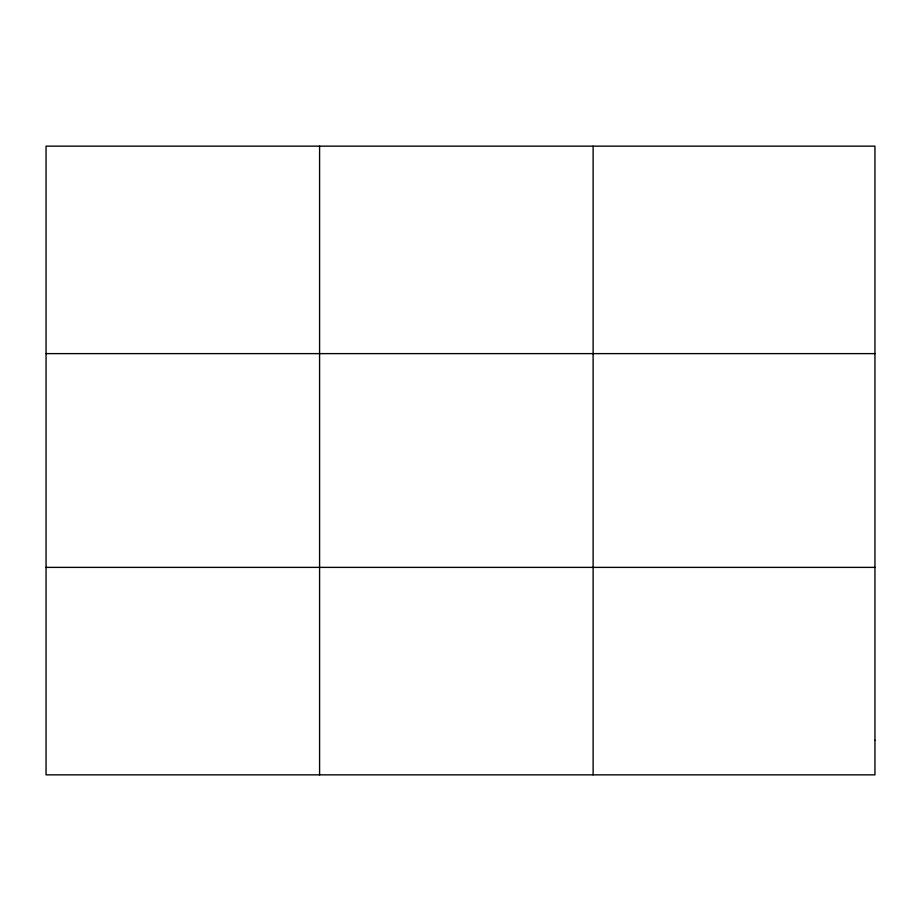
<?xml version="1.0" encoding="UTF-8"?>
<svg xmlns="http://www.w3.org/2000/svg" width="921" height="921" viewBox="0 0 921 921"><rect width="100%" height="100%" fill="white"/><g stroke="black" fill="none" stroke-linecap="round" stroke-linejoin="round"><path stroke-width="1.38" d="M319.587 774.849L319.587 146.151M593.124 774.849L593.124 146.151M46.05 353.618L874.95 353.618M46.05 567.382L874.95 567.382M874.95 740.265L874.95 774.849L46.05 774.849L46.05 146.151L874.95 146.151L874.95 740.265"/></g></svg>
